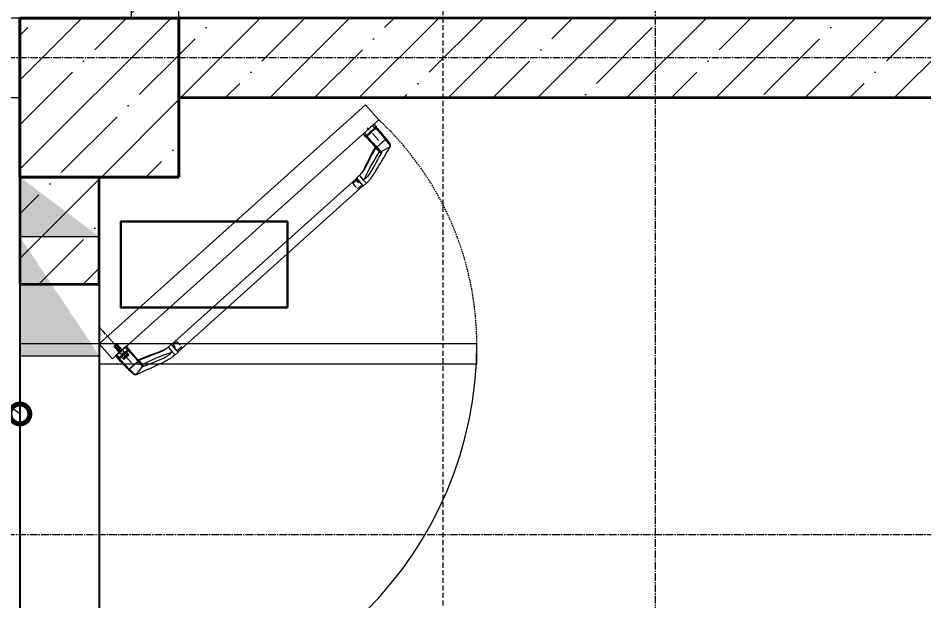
# Model space of a CAD drawing. Header units: millimetres. Extents: x -231292 to 573618, y -153144 to 564035.
# Drawn here: x 112424 to 114704, y 441035 to 442502 of the extents above; entities that cross this region are included whole.
import ezdxf
from ezdxf import colors
from ezdxf.entities.mleader import LeaderData, LeaderLine
from ezdxf.math import Vec2, Vec3

# ---------------------------------------------------------------- set-up
doc = ezdxf.new("R2010")
doc.units = ezdxf.units.MM
for name, pattern in [('CENTER2', [28.575, 19.05, -3.175, 3.175, -3.175]), ('CENTERLINE', [30, 12, -1.5, 3, -1.5, 12]), ('DASHED', [19.05, 12.7, -6.35]), ('HIDDEN', [9.525, 6.35, -3.175]), ('HIDDEN2', [4.7625, 3.175, -1.5875])]:
    doc.linetypes.add(name, pattern=pattern)
doc.layers.get('0').update_dxf_attribs({"color": 250})
for name, color, linetype, lineweight in [('АР_Двери_витраж', 250, 'Continuous', 9), ('АР_Двери_внутренние_антипаника', 250, 'Continuous', 0), ('АР_Колонны', 250, 'Continuous', 35), ('АР_Разрезы марка', 250, 'Continuous', 13), ('АР_Стены ЖБ', 250, 'Continuous', 35), ('АР_Стены кирпич', 250, 'Continuous', 20), ('АР_Стены ПЕНОблок', 250, 'Continuous', 20), ('АР_Штриховка', 250, 'Continuous', 0), ('Витражные конструкции', 252, 'Continuous', 15), ('ОВ_Отопление', 250, 'Continuous', 0), ('РД_Оси_100', 250, 'Continuous', 0), ('СС_Отверстия', 250, 'Continuous', 9)]:
    doc.layers.add(name, color=color, linetype=linetype, lineweight=lineweight)
doc.layers.add('АР_Делит', color=250, linetype='Continuous', lineweight=0, plot=False)
doc.layers.add('МАГНИТЫ', color=7, linetype='Continuous', lineweight=30, true_color=0xd100d1)
doc.layers.add('РД_Витраж_вн', color=250, linetype='Continuous')
doc.styles.add('style1', font='ARIALN.TTF')

# ---------------------------------------------------------------- blocks, each defined once
blk = doc.blocks.new('_DotSmall')
at = {"color": 0, "linetype": 'ByBlock', "const_width": 0.5}
blk.add_lwpolyline([(-0.0625, 0, 1), (0.0625, 0, 1)], format="xyb", close=True, dxfattribs=at)
blk = doc.blocks.new('UUNEW01NEW00')
at = {"layer": 'АР_Двери_внутренние_антипаника', "color": 40, "linetype": 'Continuous'}
for p, q in [((-9.1, 24), (9.1, 24)), ((-9.1, 19.3), (-9.1, 24)), ((9.1, 24), (9.1, 19.3)), ((-9, 18.2), (-9.1, 19.3)), ((-9, 17.1), (-9, 18.2)), ((-8.5, 1.5), (-9, 17.1)), ((-8.8, 1.3), (-13.2, -0.1)), ((-8.5, 1.5), (-8.8, 1.3)), ((8.3, 0.5), (8, -3.9)), ((-42.2, -11), (-44.4, -11.6)), ((-40, -10.4), (-42.2, -11)), ((-38, -9.7), (-40, -10.4)), ((-36.1, -9), (-38, -9.7)), ((-34.2, -8.3), (-36.1, -9)), ((-32.1, -7.5), (-34.2, -8.3)), ((-30.3, -6.7), (-32.1, -7.5)), ((-28.2, -5.9), (-30.3, -6.7)), ((-25.9, -4.9), (-28.2, -5.9)), ((-23.3, -3.9), (-25.9, -4.9)), ((-20.4, -2.7), (-23.3, -3.9)), ((-17, -1.5), (-20.4, -2.7)), ((-13.2, -0.1), (-17, -1.5)), ((-0.2, -12.7), (4.6, -11.2)), ((4.6, -11.2), (5.6, -10.9)), ((5.6, -10.9), (6.4, -10.5)), ((6.4, -10.5), (7.3, -9.6)), ((7.3, -9.6), (7.6, -8.9)), ((7.6, -8.9), (7.7, -8.7)), ((8, -3.9), (7.7, -8.6)), ((7.7, -8.7), (7.7, -8.6)), ((-53, -19.5), (-53, -12.4)), ((-53, -24.6), (-53, -19.5)), ((-47.5, -11.9), (-52.5, -11.9)), ((-47.5, -11.9), (-46.3, -11.8)), ((-45.1, -11.7), (-46.3, -11.8)), ((-44.4, -11.5), (-45.1, -11.7)), ((-33.1, -22.8), (-31.7, -22.5)), ((-31.7, -22.5), (-30.1, -22)), ((-30.1, -22), (-28.2, -21.5)), ((-28.2, -21.5), (-26, -20.8)), ((-26, -20.8), (-23.3, -20)), ((-23.3, -20), (-20.2, -19.1)), ((-20.2, -19.1), (-17.7, -18.3)), ((-17.7, -18.3), (-14.9, -17.4)), ((-14.9, -17.4), (-11.8, -16.4)), ((-11.8, -16.4), (-8.3, -15.3)), ((-8.3, -15.3), (-4.5, -14.1)), ((-4.5, -14.1), (-0.2, -12.7)), ((-52.5, -25.1), (-47.5, -25.1)), ((-47.5, -25.1), (-45.1, -25)), ((-45.1, -25), (-44.1, -24.9)), ((-44.1, -24.9), (-43.6, -24.9)), ((-43.6, -24.9), (-43, -24.8)), ((-43, -24.8), (-42.4, -24.8)), ((-42.4, -24.8), (-41.8, -24.7)), ((-41.8, -24.7), (-41.1, -24.6)), ((-41.1, -24.6), (-39.3, -24.3)), ((-39.3, -24.3), (-37.6, -23.9)), ((-37.6, -23.9), (-36.2, -23.6)), ((-36.2, -23.6), (-35.1, -23.3)), ((-35.1, -23.3), (-34.2, -23.1)), ((-34.2, -23.1), (-33.1, -22.8))]:
    blk.add_line(p, q, dxfattribs=at)
at = {"layer": 'АР_Двери_внутренние_антипаника', "color": 1, "linetype": 'Continuous'}
for p, q in [((-7.1, 24), (-7.1, 19.6)), ((7.1, 19.6), (7.1, 24)), ((-9.1, 19.3), (-8.9, 19.4)), ((-9.1, 19.3), (-9, 18.8)), ((-9, 18.8), (-8.8, 18.6)), ((-8.9, 19.4), (-8.5, 19.5)), ((-8.8, 18.6), (-8.6, 18.4)), ((-8.6, 18.4), (-8.4, 18.2)), ((-8.5, 19.5), (-8.2, 19.5)), ((-8.4, 18.2), (-8.1, 18.1)), ((-8.2, 19.5), (-7.8, 19.6)), ((-8.1, 18.1), (-7.6, 18)), ((-7.8, 19.6), (-7.5, 19.6)), ((-7.5, 18.3), (-7.6, 18.2)), ((-7.6, 18.2), (-7.6, 18)), ((-7.6, 18), (-7.6, 16.2)), ((-7.6, 16.2), (-7.6, 14.1)), ((-7.6, 14.1), (-7.6, 12.2)), ((-7.6, 12.2), (-7.6, 9.8)), ((-7.5, 19.6), (-7.1, 19.6)), ((-7.4, 18.3), (-7.5, 18.3)), ((-7.3, 18.3), (-7.4, 18.3)), ((-7.2, 18.3), (-7.3, 18.3)), ((-7.1, 18.3), (-7.2, 18.3)), ((-7.1, 19.6), (7.1, 19.6)), ((-7.1, 19.6), (-7.1, 18.3)), ((7.1, 18.3), (-7.1, 18.3)), ((-3.5, 16), (-4.6, 16.4)), ((-4.6, 16.4), (-4.6, 16.3)), ((-3.5, 15.9), (-4.6, 16.3)), ((-4.6, 16.3), (-3.8, 14.8)), ((-3.8, 14.8), (-3.3, 14.8)), ((-3, 14.7), (-3.8, 14.7)), ((-3.8, 14.7), (-3.8, 14.6)), ((-3, 14.6), (-3.8, 14.6)), ((-3.8, 14.6), (-3.8, 13.7)), ((-3.8, 13.7), (-3, 13.7)), ((-3.3, 14.8), (-3.6, 15.5)), ((-3.6, 15.5), (-2.7, 15.3)), ((-3.3, 14.9), (-3.6, 15.5)), ((-2.3, 15.7), (-3.5, 16)), ((-2.3, 15.6), (-3.5, 15.9)), ((-3.1, 14.4), (-3.4, 14.4)), ((-3.4, 14.4), (-3.4, 13.9)), ((-3.4, 14), (-3.1, 14)), ((-3.4, 13.9), (-3.1, 13.9)), ((-3.3, 14.9), (-3.3, 14.8)), ((-3, 14.4), (-3.1, 14.4)), ((-3.1, 14), (-3.1, 13.9)), ((-3.1, 14), (-3, 14)), ((-3.1, 13.9), (-3, 13.9)), ((-3, 14.7), (-3, 14.6)), ((-2.9, 14.7), (-3, 14.7)), ((-2.9, 14.6), (-3, 14.6)), ((-2.9, 14.4), (-3, 14.4)), ((-3, 14.4), (-3, 14.4)), ((-3, 14.4), (-3, 14.4)), ((-3, 14), (-3, 14)), ((-3, 14), (-3, 14)), ((-3, 14), (-2.9, 14)), ((-3, 13.9), (-3, 13.9)), ((-3, 13.9), (-3, 13.9)), ((-3, 13.9), (-2.9, 13.9)), ((-3, 13.7), (-2.9, 13.7)), ((-2.8, 14.7), (-2.9, 14.7)), ((-2.9, 14.7), (-2.9, 14.7)), ((-2.8, 14.5), (-2.9, 14.6)), ((-2.9, 14.6), (-2.9, 14.6)), ((-2.9, 14.3), (-2.9, 14.4)), ((-2.9, 14.3), (-2.9, 14.3)), ((-2.9, 14.3), (-2.9, 14.3)), ((-2.9, 14.3), (-2.9, 14.3)), ((-2.9, 14), (-2.9, 14.3)), ((-2.9, 14.1), (-2.9, 14)), ((-2.9, 14), (-2.9, 14.1)), ((-2.9, 14.1), (-2.9, 14.1)), ((-2.9, 14.1), (-2.9, 14.1)), ((-2.9, 14.1), (-2.9, 14.1)), ((-2.9, 14), (-2.9, 14)), ((-2.9, 13.9), (-2.9, 14)), ((-2.9, 14), (-2.9, 14)), ((-2.9, 14), (-2.9, 14)), ((-2.9, 13.9), (-2.9, 13.9)), ((-2.9, 13.9), (-2.9, 13.9)), ((-2.9, 13.7), (-2.8, 13.7)), ((-2.7, 14.6), (-2.8, 14.7)), ((-2.7, 14.5), (-2.8, 14.5)), ((-2.8, 13.7), (-2.8, 13.8)), ((-2.8, 13.8), (-2.7, 13.8)), ((-2.7, 15.3), (-1.7, 15.1)), ((-2.6, 14.6), (-2.7, 14.6)), ((-2.6, 14.5), (-2.7, 14.5)), ((-2.7, 13.8), (-2.6, 13.8)), ((-2.6, 14.5), (-2.6, 14.6)), ((-2.6, 14.6), (-2.6, 14.6)), ((-2.6, 14.4), (-2.6, 14.5)), ((-2.5, 14.5), (-2.6, 14.5)), ((-2.5, 14.4), (-2.6, 14.4)), ((-2.6, 14.4), (-2.6, 14.4)), ((-2.6, 13.8), (-2.6, 13.9)), ((-2.6, 13.9), (-2.5, 13.9)), ((-2.5, 14.4), (-2.5, 14.5)), ((-2.5, 14.4), (-2.5, 14.3)), ((-2.5, 14.3), (-2.5, 14.4)), ((-2.5, 14), (-2.5, 14.3)), ((-2.5, 13.9), (-2.5, 14)), ((-1, 15.5), (-2.3, 15.7)), ((-1, 15.4), (-2.3, 15.6)), ((-2.2, 14.5), (-2.3, 14.5)), ((-2.3, 14.5), (-2.3, 14.4)), ((-2.3, 14.4), (-2.3, 14.3)), ((-2.2, 14.4), (-2.3, 14.4)), ((-2.3, 14.4), (-2.3, 14.3)), ((-2.3, 14.3), (-2.3, 14)), ((-2.3, 14), (-2.3, 13.9)), ((-2.3, 13.9), (-2.3, 13.9)), ((-2.3, 13.9), (-2.2, 13.8)), ((-2.1, 14.6), (-2.2, 14.6)), ((-2.2, 14.6), (-2.2, 14.5)), ((-2.1, 14.5), (-2.2, 14.5)), ((-2.2, 14.5), (-2.2, 14.4)), ((-2.2, 13.8), (-2.2, 13.8)), ((-2.2, 13.8), (-2.1, 13.8)), ((-2, 14.7), (-2.1, 14.6)), ((-2, 14.6), (-2.1, 14.5)), ((-2.1, 14.6), (-2.1, 14.6)), ((-2.1, 14.5), (-2.1, 14.5)), ((-2.1, 13.8), (-2, 13.7)), ((-1.9, 14.7), (-2, 14.7)), ((-1.9, 14.6), (-2, 14.6)), ((-2, 13.7), (-2, 13.7)), ((-2, 13.7), (-1.9, 13.7)), ((-1.8, 14.7), (-1.9, 14.7)), ((-1.8, 14.6), (-1.9, 14.6)), ((-1.8, 14.4), (-1.9, 14.4)), ((-1.9, 14.4), (-1.9, 14.3)), ((-1.9, 14.3), (-1.9, 14)), ((-1.9, 14.3), (-1.9, 14.3)), ((-1.9, 14.3), (-1.9, 14.3)), ((-1.9, 14.3), (-1.9, 14.3)), ((-1.9, 14.1), (-1.9, 14.1)), ((-1.9, 14.1), (-1.9, 14.1)), ((-1.9, 14.1), (-1.9, 14.1)), ((-1.9, 14.1), (-1.8, 14)), ((-1.9, 14), (-1.9, 14)), ((-1.9, 14), (-1.9, 14)), ((-1.9, 14), (-1.9, 13.9)), ((-1.9, 13.9), (-1.8, 13.9)), ((-1.9, 13.7), (-1.8, 13.7)), ((-1.8, 14.7), (-1.8, 14.6)), ((-1.5, 14.7), (-1.8, 14.7)), ((-1.5, 14.6), (-1.8, 14.6)), ((-1.7, 14.4), (-1.8, 14.4)), ((-1.8, 14.4), (-1.8, 14.4)), ((-1.8, 14.4), (-1.8, 14.4)), ((-1.8, 14), (-1.8, 14)), ((-1.8, 14), (-1.8, 14)), ((-1.8, 14), (-1.7, 14)), ((-1.8, 13.9), (-1.8, 13.9)), ((-1.8, 13.9), (-1.8, 13.9)), ((-1.8, 13.9), (-1.7, 13.9)), ((-1.8, 13.7), (-1.5, 13.7)), ((-1.7, 15.1), (-0.7, 15)), ((-1.7, 14.4), (-1.7, 14.4)), ((-1.6, 14.4), (-1.7, 14.4)), ((-1.7, 14), (-1.7, 13.9)), ((-1.7, 14), (-1.7, 14)), ((-1.7, 14), (-1.6, 14)), ((-1.7, 13.9), (-1.6, 13.9)), ((-1.7, 13.9), (-1.7, 13.9)), ((-1.5, 14.4), (-1.6, 14.4)), ((-1.6, 14.4), (-1.6, 14.4)), ((-1.6, 14), (-1.6, 13.9)), ((-1.6, 14), (-1.6, 14)), ((-1.6, 14), (-1.5, 14)), ((-1.6, 13.9), (-1.6, 13.9)), ((-1.6, 13.9), (-1.5, 13.9)), ((-1.5, 14.7), (-1.5, 14.6)), ((-1.4, 14.7), (-1.5, 14.7)), ((-1.4, 14.6), (-1.5, 14.6)), ((-1.4, 14.3), (-1.5, 14.4)), ((-1.5, 14.4), (-1.5, 14.4)), ((-1.5, 14.4), (-1.5, 14.4)), ((-1.5, 14), (-1.4, 14.1)), ((-1.5, 14), (-1.5, 14)), ((-1.5, 14), (-1.5, 14)), ((-1.5, 14), (-1.5, 14)), ((-1.5, 13.9), (-1.5, 13.9)), ((-1.5, 13.9), (-1.5, 13.9)), ((-1.5, 13.9), (-1.5, 13.9)), ((-1.5, 13.9), (-1.4, 13.9)), ((-1.5, 13.7), (-1.4, 13.7)), ((-1.3, 14.7), (-1.4, 14.7)), ((-1.3, 14.6), (-1.4, 14.6)), ((-1.4, 14.3), (-1.4, 14.3)), ((-1.4, 14.3), (-1.4, 14.3)), ((-1.4, 14.3), (-1.4, 14.3)), ((-1.4, 14), (-1.4, 14.3)), ((-1.4, 14.1), (-1.4, 14)), ((-1.4, 14.1), (-1.4, 14.1)), ((-1.4, 14.1), (-1.4, 14.1)), ((-1.4, 14.1), (-1.4, 14.1)), ((-1.4, 13.9), (-1.4, 14)), ((-1.4, 14), (-1.4, 14)), ((-1.4, 14), (-1.4, 14)), ((-1.4, 13.7), (-1.3, 13.7)), ((-1.2, 14.6), (-1.3, 14.7)), ((-1.3, 14.7), (-1.3, 14.7)), ((-1.3, 14.5), (-1.3, 14.6)), ((-1.2, 14.5), (-1.3, 14.5)), ((-1.3, 13.7), (-1.2, 13.8)), ((-1.1, 14.6), (-1.2, 14.6)), ((-1.1, 14.5), (-1.2, 14.5)), ((-1.2, 13.8), (-1.2, 13.8)), ((-1.2, 13.8), (-1.1, 13.8)), ((-1.1, 14.5), (-1.1, 14.6)), ((-1.1, 14.6), (-1.1, 14.6)), ((-1.1, 14.4), (-1.1, 14.5)), ((-1, 14.5), (-1.1, 14.5)), ((-1, 14.4), (-1.1, 14.4)), ((-1.1, 14.4), (-1.1, 14.4)), ((-1.1, 13.8), (-1.1, 13.9)), ((-1.1, 13.9), (-1, 13.9)), ((0, 16.5), (-1, 15.5)), ((0, 16.4), (-1, 15.4)), ((-1, 15.5), (-1, 15.4)), ((-1, 14.4), (-1, 14.5)), ((-1, 14.3), (-1, 14.4)), ((-1, 14.4), (-1, 14.3)), ((-1, 14), (-1, 14.3)), ((-1, 13.9), (-1, 14)), ((0, 14.7), (-0.8, 14.7)), ((-0.8, 14.7), (-0.8, 14.6)), ((0, 14.6), (-0.8, 14.6)), ((-0.8, 14.6), (-0.8, 13.7)), ((-0.8, 13.7), (-0.4, 13.7)), ((-0.7, 15), (0, 15.7)), ((-0.1, 14.4), (-0.4, 14.4)), ((-0.4, 14.4), (-0.4, 14.2)), ((-0.4, 14.3), (-0.1, 14.3)), ((-0.4, 14.2), (-0.1, 14.2)), ((-0.4, 14.1), (-0.2, 14.1)), ((-0.4, 13.7), (-0.4, 14.1)), ((-0.2, 14.1), (0, 13.7)), ((0, 14.4), (-0.1, 14.4)), ((-0.1, 14.4), (-0.1, 14.4)), ((-0.1, 14.4), (-0.1, 14.4)), ((-0.1, 14.3), (-0.1, 14.2)), ((-0.1, 14.3), (-0.1, 14.3)), ((-0.1, 14.3), (-0.1, 14.3)), ((-0.1, 14.3), (0, 14.3)), ((-0.1, 14.2), (-0.1, 14.2)), ((-0.1, 14.2), (-0.1, 14.2)), ((-0.1, 14.2), (0, 14.2)), ((0, 16.5), (0, 16.4)), ((1, 15.5), (0, 16.5)), ((1, 15.4), (0, 16.4)), ((0, 15.7), (0.7, 15)), ((0, 14.7), (0, 14.6)), ((0.1, 14.7), (0, 14.7)), ((0.1, 14.6), (0, 14.6)), ((0, 14.3), (0, 14.4)), ((0, 14.4), (0, 14.4)), ((0, 14.3), (0, 14.4)), ((0, 14.4), (0, 14.4)), ((0, 14.4), (0, 14.4)), ((0, 14.4), (0, 14.4)), ((0, 14.4), (0, 14.4)), ((0, 14.3), (0, 14.3)), ((0, 14.3), (0, 14.3)), ((0, 14.3), (0, 14.3)), ((0, 14.2), (0, 14.3)), ((0, 14.3), (0, 14.3)), ((0, 14.3), (0, 14.3)), ((0, 14.3), (0, 14.3)), ((0, 14.2), (0, 14.2)), ((0, 14.2), (0, 14.2)), ((0, 13.7), (0.5, 13.7)), ((0.2, 14.7), (0.1, 14.7)), ((0.2, 14.6), (0.1, 14.6)), ((0.3, 14.6), (0.2, 14.7)), ((0.2, 14.7), (0.2, 14.7)), ((0.2, 14.5), (0.2, 14.6)), ((0.3, 14.5), (0.2, 14.5)), ((0.5, 13.7), (0.2, 14.1)), ((0.2, 14.1), (0.3, 14.1)), ((0.4, 14.6), (0.3, 14.6)), ((0.4, 14.5), (0.3, 14.5)), ((0.3, 14.1), (0.4, 14.2)), ((0.3, 14.1), (0.3, 14.1)), ((0.5, 13.8), (0.3, 14.1)), ((0.4, 14.5), (0.4, 14.6)), ((0.4, 14.6), (0.4, 14.6)), ((0.4, 14.4), (0.4, 14.5)), ((0.4, 14.4), (0.4, 14.5)), ((0.4, 14.5), (0.4, 14.5)), ((0.4, 14.3), (0.4, 14.4)), ((0.4, 14.4), (0.4, 14.4)), ((0.4, 14.4), (0.4, 14.4)), ((0.4, 14.2), (0.4, 14.3)), ((0.4, 14.3), (0.4, 14.3)), ((0.4, 14.2), (0.4, 14.2)), ((0.5, 13.8), (0.5, 13.7)), ((0.7, 15), (1.7, 15.1)), ((0.7, 14.7), (0.7, 14.6)), ((1.4, 14.7), (0.7, 14.7)), ((1.4, 14.6), (0.7, 14.6)), ((0.7, 14.6), (0.7, 13.7)), ((0.7, 13.7), (1.1, 13.7)), ((2.3, 15.7), (1, 15.5)), ((2.3, 15.6), (1, 15.4)), ((1, 15.5), (1, 15.4)), ((1.1, 13.7), (1.1, 14.3)), ((1.1, 14.3), (1.2, 14.3)), ((1.2, 14.3), (1.5, 13.7)), ((1.4, 14.7), (1.4, 14.6)), ((1.6, 14.2), (1.4, 14.7)), ((1.6, 14.1), (1.4, 14.6)), ((1.5, 13.7), (1.8, 13.7)), ((1.6, 14.2), (1.6, 14.1)), ((1.7, 14.2), (1.6, 14.2)), ((1.7, 14.1), (1.6, 14.1)), ((1.7, 15.1), (2.7, 15.3)), ((1.9, 14.7), (1.7, 14.2)), ((1.9, 14.6), (1.7, 14.1)), ((1.7, 14.2), (1.7, 14.1)), ((1.8, 13.7), (2, 14.3)), ((1.9, 14.7), (1.9, 14.6)), ((2.5, 14.7), (1.9, 14.7)), ((2.5, 14.6), (1.9, 14.6)), ((2, 14.3), (2.2, 14.3)), ((2.2, 14.3), (2.2, 13.7)), ((2.2, 13.7), (2.5, 13.7)), ((3.5, 16), (2.3, 15.7)), ((3.5, 15.9), (2.3, 15.6)), ((2.5, 14.7), (2.5, 14.6)), ((2.5, 13.7), (2.5, 14.6)), ((2.7, 15.3), (3.6, 15.5)), ((3.1, 14.7), (2.7, 13.8)), ((3.1, 14.6), (2.7, 13.7)), ((2.7, 13.8), (2.7, 13.7)), ((2.7, 13.7), (3.2, 13.7)), ((3.1, 14.7), (3.1, 14.6)), ((3.9, 14.7), (3.1, 14.7)), ((3.9, 14.6), (3.1, 14.6)), ((3.2, 13.7), (3.2, 13.9)), ((3.2, 13.9), (3.8, 13.9)), ((3.6, 15.5), (3.3, 14.8)), ((3.6, 15.5), (3.3, 14.9)), ((3.3, 14.9), (3.3, 14.8)), ((3.3, 14.8), (3.8, 14.8)), ((3.4, 14.3), (3.3, 14)), ((3.3, 14.1), (3.7, 14.1)), ((3.3, 14), (3.7, 14)), ((3.6, 14.3), (3.4, 14.3)), ((4.6, 16.4), (3.5, 16)), ((4.6, 16.3), (3.5, 15.9)), ((3.7, 14), (3.6, 14.3)), ((3.8, 14.8), (4.6, 16.3)), ((3.8, 13.9), (3.8, 13.7)), ((3.8, 13.7), (4.2, 13.7)), ((3.9, 14.7), (3.9, 14.6)), ((4.2, 13.8), (3.9, 14.7)), ((4.2, 13.7), (3.9, 14.6)), ((4.2, 13.8), (4.2, 13.7)), ((4.6, 16.4), (4.6, 16.3)), ((7.1, 19.6), (7.1, 18.3)), ((7.1, 19.6), (7.5, 19.6)), ((7.2, 18.3), (7.1, 18.3)), ((7.3, 18.3), (7.2, 18.3)), ((7.5, 18.3), (7.3, 18.3)), ((7.5, 19.6), (7.8, 19.6)), ((7.6, 18.2), (7.5, 18.3)), ((7.6, 18), (7.6, 18.2)), ((7.6, 18), (8.1, 18.1)), ((7.6, 16.2), (7.6, 18)), ((7.6, 14.2), (7.6, 16.2)), ((7.6, 12.3), (7.6, 14.2)), ((7.6, 9.9), (7.6, 12.3)), ((7.8, 19.6), (8.2, 19.5)), ((8.1, 18.1), (8.4, 18.2)), ((8.2, 19.5), (8.5, 19.5)), ((8.4, 18.2), (8.6, 18.4)), ((8.5, 19.5), (8.9, 19.4)), ((8.6, 18.4), (8.8, 18.6)), ((8.8, 18.6), (9, 18.8)), ((8.9, 19.4), (9.1, 19.3)), ((9, 18.8), (9.1, 19.3)), ((-9.3, 0.2), (-14.4, -1.5)), ((-9.2, 0.8), (-9.3, 0.2)), ((-9.3, -0.1), (-9.3, 0.2)), ((-9.2, 0.2), (-9.3, 0.2)), ((-9.1, 1), (-9.2, 0.8)), ((-8.9, 0.5), (-9.2, 0.2)), ((-9, 1.2), (-9.1, 1)), ((-8.8, 1.3), (-9, 1.2)), ((-8.7, 0.8), (-8.9, 0.5)), ((-8.6, 0.9), (-8.7, 0.8)), ((-8.6, 1), (-8.6, 0.9)), ((-8.5, 1), (-8.6, 1)), ((-8.4, 0.8), (-8.5, 1.5)), ((-8.4, 1.3), (-8.5, 1)), ((-8.4, 1.4), (-8.4, 0.4)), ((-8.3, 0.5), (-8.4, 0.8)), ((-8.4, 0.4), (-8.4, -0.4)), ((-8.4, 0.4), (-8.3, 0.4)), ((-8.1, 0.2), (-8.3, 0.5)), ((-7.8, 0.1), (-8.1, 0.2)), ((-7.4, 0), (-7.8, 0.1)), ((-7.6, 9.8), (-7.6, 7.8)), ((-7.6, 7.8), (-7.6, 6.2)), ((-7.6, 6.2), (-7.6, 4.7)), ((-7.6, 4.7), (-7.5, 3.2)), ((-7.5, 3.2), (-7.5, 1.6)), ((-7.5, 1.6), (-7.4, 0)), ((-7.5, 0), (-7.5, 0)), ((-7.5, 0), (-7.3, 0)), ((-7.4, 0), (7.4, 0)), ((-7.3, 0), (7.3, 0)), ((6.7, -9.4), (7.3, 0)), ((7.4, 0), (7.5, 2)), ((7.8, 0.1), (7.4, 0)), ((7.5, 2), (7.6, 4)), ((7.6, 8), (7.6, 9.9)), ((7.6, 5.9), (7.6, 8)), ((7.6, 4), (7.6, 5.9)), ((8.1, 0.2), (7.8, 0.1)), ((8.3, 0.5), (8.1, 0.2)), ((8.4, 0.8), (8.3, 0.5)), ((-43.1, -11.4), (-44.5, -11.6)), ((-41.6, -11.2), (-43.1, -11.4)), ((-39.3, -10.7), (-41.6, -11.2)), ((-36.7, -9.9), (-39.3, -10.7)), ((-33.8, -8.9), (-36.7, -9.9)), ((-30.7, -7.7), (-33.8, -8.9)), ((-27.2, -6.3), (-30.7, -7.7)), ((-23.3, -4.8), (-27.2, -6.3)), ((-26.8, -12.1), (-22.9, -10.9)), ((-19.1, -3.2), (-23.3, -4.8)), ((-22.9, -10.9), (-18.7, -9.6)), ((-14.4, -1.5), (-19.1, -3.2)), ((-18.7, -9.6), (-14, -8.2)), ((-12.8, -10.8), (-17.3, -12.4)), ((-14, -8.2), (-8.8, -6.6)), ((-7.8, -9.1), (-12.8, -10.8)), ((-9, -3.8), (-9.3, -0.1)), ((-8.8, -6.6), (-9, -3.8)), ((-8.8, -6.6), (-8.8, -6.6)), ((-8.8, -7.3), (-8.8, -6.6)), ((-8.8, -6.6), (-8.7, -6.6)), ((-8.5, -8.1), (-8.8, -7.3)), ((-8.7, -6.6), (-8.6, -6.6)), ((-8.6, -6.6), (-8.4, -6.7)), ((-8.2, -8.7), (-8.5, -8.1)), ((-8.4, -0.4), (-8.3, -0.9)), ((-8.4, -6.7), (-8.1, -6.7)), ((-8.3, -0.9), (-8.3, -1.1)), ((-8.3, -1.1), (-8.3, -1.1)), ((-8.3, -1.2), (-8.2, -1.2)), ((-8.2, -1.2), (-8.2, -1.2)), ((-8.2, -1.2), (-8.2, -1.5)), ((-8.2, -1.5), (-8.2, -1.5)), ((-7.8, -9.1), (-8.2, -8.7)), ((-8.1, -6.7), (-8, -6.6)), ((-8, -7.1), (-8.1, -6.7)), ((-8.1, -6.7), (-8.1, -6.7)), ((-8, -6.6), (-8, -6.6)), ((-8, -6.6), (-7.9, -6.6)), ((-7.6, -7.6), (-8, -7.1)), ((-7.8, -6.9), (-7.9, -6.6)), ((-7.9, -6.6), (-7.9, -6.7)), ((-7.9, -6.7), (-7.9, -6.6)), ((-7.5, -7.2), (-7.8, -6.9)), ((-7.4, -8.9), (-7.8, -9.1)), ((-7.2, -8), (-7.6, -7.6)), ((-7.2, -7.4), (-7.5, -7.2)), ((-7.1, -8.7), (-7.4, -8.9)), ((-7.3, 0), (-7.2, -1.7)), ((-7.2, -1.7), (-7.2, -3.1)), ((-7.2, -3.1), (-7.1, -4.5)), ((-6.9, -7.4), (-7.2, -7.4)), ((-6.7, -8.2), (-7.2, -8)), ((-7.1, -4.5), (-7, -6)), ((-6.7, -8.2), (-7.1, -8.7)), ((-7, -6), (-6.9, -7.4)), ((-6.9, -7.4), (-6.8, -7.5)), ((-6.8, -7.5), (-6.8, -7.5)), ((-6.8, -7.5), (-6.8, -7.6)), ((-6.8, -7.6), (-6.8, -7.6)), ((-6.8, -7.6), (-6.8, -7.6)), ((-6.8, -7.6), (-6.8, -7.6)), ((-6.8, -7.6), (-6.8, -7.6)), ((-6.8, -7.6), (-6.8, -7.6)), ((-6.8, -7.6), (-6.8, -7.6)), ((-6.8, -7.6), (-6.8, -7.6)), ((-6.8, -7.6), (-6.8, -7.6)), ((-6.8, -7.6), (-6.8, -7.6)), ((-6.8, -7.6), (-6.8, -7.6)), ((-6.8, -7.6), (-6.8, -7.6)), ((-6.8, -7.6), (-6.8, -7.6)), ((-6.8, -7.6), (-6.8, -7.6)), ((-6.8, -7.6), (-6.7, -7.8)), ((-6.7, -7.8), (-6.6, -8)), ((-6.6, -8), (-6.7, -8.1)), ((-6.7, -8.1), (-6.7, -8.2)), ((-6.7, -8.2), (5.6, -10.6)), ((5.6, -10.6), (6.3, -10)), ((5.6, -10.6), (6, -10.6)), ((6, -10.6), (6.3, -10.5)), ((6.3, -10), (6.6, -9.7)), ((6.3, -10.5), (6.4, -10.5)), ((6.6, -9.7), (6.7, -9.4)), ((6.7, -9.4), (7.1, -9.3)), ((7.1, -9.3), (7.4, -9.1)), ((7.4, -9.1), (7.6, -8.9)), ((8.3, -0.4), (8.3, -0.3)), ((-52.5, -11.9), (-52.5, -19.8)), ((-52.5, -19.8), (-52.5, -25.1)), ((-47.5, -11.9), (-47.5, -19.8)), ((-47.5, -11.9), (-47.5, -11.9)), ((-47.5, -19.8), (-46, -19.6)), ((-45.9, -19.8), (-47.5, -19.8)), ((-47.5, -19.8), (-47.5, -25.1)), ((-46, -19.6), (-44.5, -19.2)), ((-44.3, -19.8), (-45.9, -19.8)), ((-44.5, -19.2), (-42.9, -18.5)), ((-42.5, -19.7), (-44.3, -19.8)), ((-42.9, -18.5), (-41.3, -17.7)), ((-40.6, -19.6), (-42.5, -19.7)), ((-41.3, -17.7), (-39, -16.7)), ((-37.8, -19.2), (-40.6, -19.6)), ((-39, -16.7), (-36.4, -15.7)), ((-34.9, -18.5), (-37.8, -19.2)), ((-36.4, -15.7), (-33.5, -14.5)), ((-31.9, -17.6), (-34.9, -18.5)), ((-33.5, -14.5), (-30.3, -13.4)), ((-28.7, -16.6), (-31.9, -17.6)), ((-30.3, -13.4), (-26.8, -12.1)), ((-25.2, -15.3), (-28.7, -16.6)), ((-21.4, -13.9), (-25.2, -15.3)), ((-17.3, -12.4), (-21.4, -13.9)), ((-52.5, -25.1), (-47.5, -25.1))]:
    blk.add_line(p, q, dxfattribs=at)
at = {"layer": 'АР_Двери_внутренние_антипаника', "color": 1, "linetype": 'CENTERLINE'}
blk.add_line((0, 4.4), (0, 26), dxfattribs=at)
at = {"layer": 'АР_Двери_внутренние_антипаника', "color": 1, "linetype": 'HIDDEN'}
for p, q in [((-60.5, -14), (-53, -14)), ((-60.5, -14), (-60.5, -23)), ((-54.5, -17.6), (-54.5, -14.1)), ((-54.5, -14.1), (-53, -14.1)), ((-54.5, -17.6), (-53, -17.6)), ((-60.5, -23), (-53, -23))]:
    blk.add_line(p, q, dxfattribs=at)
at = {"layer": 'АР_Двери_внутренние_антипаника', "color": 40, "linetype": 'Continuous'}
for centre, radius, start, end in [((-490.9, 27.7), 500, 356.9219, 359.0377), ((-52.5, -12.4), 0.5, 90, 180), ((-52.5, -24.6), 0.5, 180, 270)]:
    blk.add_arc(centre, radius, start, end, dxfattribs=at)
at = {"layer": 'АР_Двери_внутренние_антипаника', "color": 1, "linetype": 'Continuous'}
blk.add_arc((490.8, 29.3), 500, 183.3082, 184.1216, dxfattribs=at)
blk.add_point((0, 0), dxfattribs=at)
blk = doc.blocks.new('66NEW00')
at = {"layer": 'АР_Двери_внутренние_антипаника', "color": 40, "linetype": 'Continuous'}
for p, q in [((9.1, 0), (-9.1, 0)), ((-9.1, 0), (-9.1, -4.7)), ((9.1, -4.7), (9.1, 0)), ((8.5, -22.4), (9, -6.9)), ((9, -5.7), (9.1, -4.7)), ((9, -6.9), (9, -5.7)), ((8.5, -22.4), (8.8, -22.7)), ((8.8, -22.7), (13.2, -24.1)), ((-8.3, -23.5), (-8, -27.9)), ((-8, -27.9), (-7.7, -32.5)), ((-7.7, -32.7), (-7.7, -32.5)), ((-7.6, -32.8), (-7.7, -32.7)), ((-7.3, -33.6), (-7.6, -32.8)), ((-6.4, -34.5), (-7.3, -33.6)), ((13.2, -24.1), (17, -25.5)), ((17, -25.5), (20.4, -26.7)), ((20.4, -26.7), (23.3, -27.9)), ((23.3, -27.9), (25.9, -28.9)), ((25.9, -28.9), (28.2, -29.9)), ((28.2, -29.9), (30.3, -30.7)), ((30.3, -30.7), (32.1, -31.4)), ((32.1, -31.4), (34.2, -32.3)), ((34.2, -32.3), (36.1, -33)), ((36.1, -33), (38, -33.7)), ((38, -33.7), (40, -34.4)), ((-5.6, -34.9), (-6.4, -34.5)), ((-4.6, -35.2), (-5.6, -34.9)), ((0.2, -36.7), (-4.6, -35.2)), ((4.5, -38.1), (0.2, -36.7)), ((8.3, -39.3), (4.5, -38.1)), ((11.8, -40.4), (8.3, -39.3)), ((14.9, -41.4), (11.8, -40.4)), ((17.7, -42.3), (14.9, -41.4)), ((20.2, -43), (17.7, -42.3)), ((23.3, -44), (20.2, -43)), ((26, -44.8), (23.3, -44)), ((28.2, -45.4), (26, -44.8)), ((30.1, -46), (28.2, -45.4)), ((40, -34.4), (42.2, -35)), ((42.2, -35), (44.4, -35.5)), ((44.4, -35.5), (45.1, -35.6)), ((45.1, -35.6), (46.3, -35.8)), ((47.5, -35.8), (46.3, -35.8)), ((47.5, -35.8), (52.5, -35.8)), ((53, -43.4), (53, -36.3)), ((53, -48.6), (53, -43.4)), ((31.7, -46.4), (30.1, -46)), ((33.1, -46.8), (31.7, -46.4)), ((34.2, -47.1), (33.1, -46.8)), ((35.1, -47.3), (34.2, -47.1)), ((36.2, -47.6), (35.1, -47.3)), ((37.6, -47.9), (36.2, -47.6)), ((39.3, -48.2), (37.6, -47.9)), ((41.1, -48.6), (39.3, -48.2)), ((41.8, -48.7), (41.1, -48.6)), ((42.4, -48.7), (41.8, -48.7)), ((43, -48.8), (42.4, -48.7)), ((43.6, -48.9), (43, -48.8)), ((44.1, -48.9), (43.6, -48.9)), ((45.1, -49), (44.1, -48.9)), ((47.5, -49.1), (45.1, -49)), ((52.5, -49.1), (47.5, -49.1))]:
    blk.add_line(p, q, dxfattribs=at)
at = {"layer": 'АР_Двери_внутренние_антипаника', "color": 1, "linetype": 'Continuous'}
for p, q in [((-7.1, -4.4), (-7.1, 0)), ((7.1, 0), (7.1, -4.4)), ((-8.9, -4.6), (-9.1, -4.7)), ((-9, -5.2), (-9.1, -4.7)), ((-8.8, -5.4), (-9, -5.2)), ((-8.5, -4.5), (-8.9, -4.6)), ((-8.6, -5.6), (-8.8, -5.4)), ((-8.4, -5.7), (-8.6, -5.6)), ((-8.2, -4.4), (-8.5, -4.5)), ((-8.1, -5.8), (-8.4, -5.7)), ((-7.8, -4.4), (-8.2, -4.4)), ((-7.6, -5.9), (-8.1, -5.8)), ((-7.5, -4.4), (-7.8, -4.4)), ((-7.6, -5.8), (-7.5, -5.7)), ((-7.6, -5.9), (-7.6, -5.8)), ((-7.6, -7.7), (-7.6, -5.9)), ((-7.6, -9.8), (-7.6, -7.7)), ((-7.6, -11.7), (-7.6, -9.8)), ((-7.1, -4.4), (-7.5, -4.4)), ((-7.5, -5.7), (-7.3, -5.7)), ((-7.3, -5.7), (-7.2, -5.6)), ((-7.2, -5.6), (-7.1, -5.6)), ((7.1, -4.4), (-7.1, -4.4)), ((-7.1, -4.4), (-7.1, -5.6)), ((-7.1, -5.6), (7.1, -5.6)), ((7.1, -4.4), (7.1, -5.6)), ((7.5, -4.4), (7.1, -4.4)), ((7.1, -5.6), (7.2, -5.6)), ((7.2, -5.6), (7.3, -5.7)), ((7.3, -5.7), (7.4, -5.7)), ((7.4, -5.7), (7.5, -5.7)), ((7.8, -4.4), (7.5, -4.4)), ((7.5, -5.7), (7.6, -5.8)), ((8.1, -5.8), (7.6, -5.9)), ((7.6, -5.8), (7.6, -5.9)), ((7.6, -5.9), (7.6, -7.8)), ((7.6, -7.8), (7.6, -9.9)), ((7.6, -9.9), (7.6, -11.8)), ((8.2, -4.4), (7.8, -4.4)), ((8.4, -5.7), (8.1, -5.8)), ((8.5, -4.5), (8.2, -4.4)), ((8.6, -5.6), (8.4, -5.7)), ((8.9, -4.6), (8.5, -4.5)), ((8.8, -5.4), (8.6, -5.6)), ((9, -5.2), (8.8, -5.4)), ((9.1, -4.7), (8.9, -4.6)), ((9.1, -4.7), (9, -5.2)), ((-7.6, -14), (-7.6, -11.7)), ((-7.6, -16), (-7.6, -14)), ((-7.6, -18.1), (-7.6, -16)), ((-7.6, -19.9), (-7.6, -18.1)), ((-7.5, -21.9), (-7.6, -19.9)), ((-7.4, -24), (-7.5, -21.9)), ((7.5, -22.4), (7.4, -24)), ((7.6, -19.3), (7.5, -20.8)), ((7.5, -20.8), (7.5, -22.4)), ((7.6, -11.8), (7.6, -14.2)), ((7.6, -14.2), (7.6, -16.2)), ((7.6, -16.2), (7.6, -17.8)), ((7.6, -17.8), (7.6, -19.3)), ((8.4, -23.1), (8.5, -22.4)), ((8.4, -22.6), (8.5, -22.9)), ((8.4, -22.6), (8.4, -23.6)), ((8.8, -22.7), (9, -22.8)), ((9, -22.8), (9.1, -22.9)), ((-8.4, -23.1), (-8.3, -23.5)), ((-8.3, -23.5), (-8.1, -23.7)), ((-8.3, -24.4), (-8.3, -24.2)), ((-8.1, -23.7), (-7.8, -23.9)), ((-7.8, -23.9), (-7.4, -24)), ((-7.4, -33.1), (-7.6, -32.8)), ((7.4, -24), (-7.4, -24)), ((-7.1, -33.3), (-7.4, -33.1)), ((7.3, -24), (-7.3, -24)), ((-6.7, -33.3), (-7.3, -24)), ((-6.7, -33.3), (-7.1, -33.3)), ((-6.6, -33.7), (-6.7, -33.3)), ((-6.3, -34), (-6.6, -33.7)), ((-5.6, -34.5), (-6.3, -34)), ((6.7, -32.2), (-5.6, -34.5)), ((6.7, -31.8), (6.6, -32)), ((6.6, -32), (6.7, -32.1)), ((6.8, -31.6), (6.7, -31.8)), ((6.7, -32.2), (7.2, -32)), ((6.7, -32.1), (6.7, -32.2)), ((6.7, -32.2), (7.1, -32.7)), ((6.9, -31.4), (6.8, -31.5)), ((6.8, -31.5), (6.8, -31.5)), ((6.8, -31.5), (6.8, -31.5)), ((6.8, -31.5), (6.8, -31.6)), ((6.8, -31.6), (6.8, -31.6)), ((6.8, -31.6), (6.8, -31.6)), ((6.8, -31.6), (6.8, -31.6)), ((6.8, -31.6), (6.8, -31.6)), ((6.8, -31.6), (6.8, -31.6)), ((6.8, -31.6), (6.8, -31.6)), ((6.8, -31.6), (6.8, -31.6)), ((6.8, -31.6), (6.8, -31.6)), ((6.8, -31.6), (6.8, -31.6)), ((6.8, -31.6), (6.8, -31.6)), ((6.8, -31.6), (6.8, -31.6)), ((6.8, -31.6), (6.8, -31.6)), ((7, -29.9), (6.9, -31.4)), ((6.9, -31.4), (7.2, -31.3)), ((7.1, -28.5), (7, -29.9)), ((7.2, -27.1), (7.1, -28.5)), ((7.1, -32.7), (7.4, -32.9)), ((7.3, -24), (7.2, -25.6)), ((7.2, -25.6), (7.2, -27.1)), ((7.2, -31.3), (7.5, -31.2)), ((7.2, -32), (7.6, -31.6)), ((7.5, -24), (7.3, -24)), ((7.4, -24), (7.8, -23.9)), ((7.4, -32.9), (7.8, -33.1)), ((7.5, -24), (7.5, -24)), ((7.5, -31.2), (7.8, -30.9)), ((7.6, -31.6), (8, -31.1)), ((7.8, -23.9), (8.1, -23.7)), ((7.8, -30.9), (7.9, -30.6)), ((7.8, -33.1), (8.2, -32.7)), ((7.8, -33.1), (12.8, -34.8)), ((8, -30.6), (7.9, -30.6)), ((7.9, -30.6), (7.9, -30.6)), ((7.9, -30.6), (7.9, -30.6)), ((8, -31.1), (8.1, -30.6)), ((8.1, -30.6), (8, -30.6)), ((8, -30.6), (8, -30.6)), ((8.1, -23.7), (8.3, -23.5)), ((8.1, -30.7), (8.1, -30.6)), ((8.4, -30.7), (8.1, -30.7)), ((8.2, -25.1), (8.2, -25.2)), ((8.3, -25.1), (8.2, -25.1)), ((8.2, -25.2), (8.2, -25.5)), ((8.2, -25.5), (8.2, -25.5)), ((8.2, -32.7), (8.5, -32.1)), ((8.3, -23.5), (8.4, -23.1)), ((8.4, -23.6), (8.3, -23.6)), ((8.4, -24.3), (8.3, -24.8)), ((8.3, -24.8), (8.3, -25.1)), ((8.3, -25.1), (8.3, -25.1)), ((8.4, -23.6), (8.4, -24.3)), ((8.6, -30.6), (8.4, -30.7)), ((8.5, -22.9), (8.6, -23)), ((8.5, -32.1), (8.8, -31.3)), ((8.6, -23), (8.6, -23.1)), ((8.6, -23.1), (8.7, -23.2)), ((8.7, -30.6), (8.6, -30.6)), ((8.7, -23.2), (8.9, -23.4)), ((8.8, -30.6), (8.7, -30.6)), ((8.8, -30.6), (9, -27.8)), ((14, -32.2), (8.8, -30.6)), ((8.8, -30.6), (8.8, -30.6)), ((8.8, -31.3), (8.8, -30.6)), ((8.9, -23.4), (9.2, -23.8)), ((9, -27.8), (9.3, -24)), ((9.1, -22.9), (9.2, -23.2)), ((9.2, -23.2), (9.3, -23.8)), ((9.2, -23.8), (9.3, -23.8)), ((9.3, -23.8), (14.4, -25.5)), ((9.3, -24), (9.3, -23.8)), ((18.7, -33.6), (14, -32.2)), ((14.4, -25.5), (19.1, -27.2)), ((22.9, -34.9), (18.7, -33.6)), ((19.1, -27.2), (23.3, -28.8)), ((23.3, -28.8), (27.2, -30.3)), ((27.2, -30.3), (30.7, -31.7)), ((30.7, -31.7), (33.8, -32.9)), ((33.8, -32.9), (36.7, -33.9)), ((36.7, -33.9), (39.3, -34.6)), ((-6.3, -34.5), (-6.4, -34.4)), ((-6, -34.6), (-6.3, -34.5)), ((-5.6, -34.5), (-6, -34.6)), ((12.8, -34.8), (17.3, -36.4)), ((17.3, -36.4), (21.4, -37.9)), ((21.4, -37.9), (25.2, -39.3)), ((26.8, -36.1), (22.9, -34.9)), ((25.2, -39.3), (28.7, -40.5)), ((30.3, -37.3), (26.8, -36.1)), ((28.7, -40.5), (31.9, -41.6)), ((33.5, -38.5), (30.3, -37.3)), ((31.9, -41.6), (34.9, -42.5)), ((36.4, -39.6), (33.5, -38.5)), ((34.9, -42.5), (37.8, -43.2)), ((39, -40.7), (36.4, -39.6)), ((37.8, -43.2), (40.6, -43.6)), ((41.3, -41.7), (39, -40.7)), ((39.3, -34.6), (41.6, -35.1)), ((40.6, -43.6), (42.5, -43.7)), ((42.9, -42.5), (41.3, -41.7)), ((41.6, -35.1), (43.1, -35.4)), ((42.5, -43.7), (44.3, -43.7)), ((44.5, -43.1), (42.9, -42.5)), ((43.1, -35.4), (44.5, -35.6)), ((44.3, -43.7), (45.9, -43.7)), ((46, -43.6), (44.5, -43.1)), ((45.9, -43.7), (47.5, -43.7)), ((47.5, -43.7), (46, -43.6)), ((47.5, -35.9), (47.5, -43.7)), ((47.5, -35.9), (47.5, -35.9)), ((47.5, -43.7), (47.5, -49.1)), ((52.5, -35.9), (52.5, -43.7)), ((52.5, -43.7), (52.5, -49.1)), ((52.5, -49.1), (47.5, -49.1))]:
    blk.add_line(p, q, dxfattribs=at)
at = {"layer": 'АР_Двери_внутренние_антипаника', "color": 1, "linetype": 'CENTERLINE'}
blk.add_line((0, -19.6), (0, 2), dxfattribs=at)
at = {"layer": 'АР_Двери_внутренние_антипаника', "color": 1, "linetype": 'HIDDEN'}
for p, q in [((60.5, -38), (53, -38)), ((54.5, -38.1), (53, -38.1)), ((54.5, -41.6), (53, -41.6)), ((54.5, -41.6), (54.5, -38.1)), ((60.5, -38), (60.5, -47)), ((60.5, -47), (53, -47))]:
    blk.add_line(p, q, dxfattribs=at)
at = {"layer": 'АР_Двери_внутренние_антипаника', "color": 40, "linetype": 'Continuous'}
for centre, radius, start, end in [((490.9, 3.7), 500, 180.9623, 183.0781), ((52.5, -36.3), 0.5, 0, 90), ((52.5, -48.6), 0.5, 270, 0)]:
    blk.add_arc(centre, radius, start, end, dxfattribs=at)
at = {"layer": 'АР_Двери_внутренние_антипаника', "color": 1, "linetype": 'Continuous'}
blk.add_arc((-490.8, 5.3), 500, 355.8784, 356.6918, dxfattribs=at)
blk.add_point((0, 0), dxfattribs=at)
blk = doc.blocks.new('*U751')
at = {"layer": 'АР_Двери_внутренние_антипаника', "color": 40, "linetype": 'Continuous'}
for p, q in [((730.8, 97.1), (106, 97.1)), ((730.8, 72.7), (106, 72.7)), ((-4.5, 0), (-4.5, -22.2)), ((4.5, 0), (4.5, -22.2))]:
    blk.add_line(p, q, dxfattribs=at)
at = {"layer": 'АР_Двери_внутренние_антипаника', "color": 1, "linetype": 'HIDDEN'}
for p, q in [((4.5, 7.5), (-4.5, 7.5)), ((-4.5, 0), (-4.5, 7.5)), ((4.5, 0), (4.5, 7.5))]:
    blk.add_line(p, q, dxfattribs=at)
at = {"layer": 'АР_Двери_внутренние_антипаника', "color": 1, "linetype": 'Continuous'}
for p, q in [((-1.4, -22.2), (-3.7, 0)), ((3.7, 0), (1.4, -22.2))]:
    blk.add_line(p, q, dxfattribs=at)
at = {"layer": 'АР_Двери_внутренние_антипаника', "color": 1, "linetype": 'CENTERLINE'}
blk.add_line((0, -4), (0, -79.7), dxfattribs=at)
at = {"layer": 'АР_Двери_внутренние_антипаника', "xscale": 2, "yscale": 2, "zscale": 2, "rotation": 180}
for name, p in [('UUNEW01NEW00', (0, 47.9)), ('66NEW00', (836.8, 0))]:
    blk.add_blockref(name, p, dxfattribs=at)
blk = doc.blocks.new('СОШ_2200_АР_ОСИ_М100_28.05.24')
at = {"layer": 'РД_Оси_100', "linetype": 'CENTER2'}
for p, q in [((63600, -6155), (63600, 139938.679)), ((119910, 76200), (-5954.958, 76200)), ((-5954.958, 75000), (119910, 75000))]:
    blk.add_line(p, q, dxfattribs=at)

msp = doc.modelspace()

# ---------------------------------------------------------------- hatches: boundary and pattern name
at = {"layer": 'АР_Штриховка', "linetype": 'Continuous', "lineweight": 0}
h = msp.add_hatch(dxfattribs=at)
h.set_pattern_fill('ANSI32', color=256, scale=25, style=0)
h.set_pattern_definition([(45, (50428.77, 366201.75), (-168.3798, 168.3798), []), (45, (50541.02, 366201.75), (-168.3798, 168.3798), [])])
h.paths.add_polyline_path([(112708.768, 442501.752), (112828.768, 442501.752), (112828.768, 443401.752), (112788.768, 443431.752), (112708.768, 443401.752)], flags=0)
h = msp.add_hatch(dxfattribs=at)
h.set_pattern_fill('AR-CONC', color=256, angle=-315, style=0)
h.set_pattern_definition([(95, (50428.77, 366201.75), (140.09465, 117.55338), [19.05, -209.55]), (40, (50428.77, 366201.75), (-160.01845, 110.17673), [15.24, -167.6406]), (145.45144, (50440.44, 366211.55), (-19.9238, 227.7301), [16.19, -178.09024]), (91.1842, (50392.85, 366237.67), (221.41024, 161.9534), [28.575, -314.325]), (141.63556, (50411.3, 366251.17), (-7.0866, 342.82676), [24.285, -267.1356]), (36.18415, (50392.85, 366237.67), (-7.0866, 342.8268), [22.86, -251.4597]), (66, (50419.79, 366246.65), (179.51998, 34.89515), [19.05, -209.55]), (11, (50419.79, 366246.65), (-86.53993, 173.9412), [15.24, -167.64]), (116.45145, (50434.75, 366249.56), (92.98005, 208.83634), [16.19, -178.08994]), (82.5, (50428.77, 366201.75), (-57.60547, 61.973414), [0, -165.608, 0, -170.18, 0, -168.275]), (52.5, (50428.77, 366201.75), (-23.58973, 118.087), [0, -97.028, 0, -161.798, 0, -64.135]), (12.5, (50388.716, 366161.7), (99.927863, 91.826196), [0, -63.5, 0, -198.12, 0, -262.89]), (2.5, (50370.76, 366143.74), (86.7639, 122.7224), [0, -82.55, 0, -131.572, 0, -186.69])])
h.paths.add_polyline_path([(108528.768, 442501.752), (108328.768, 442301.752), (112428.768, 442301.752), (112428.768, 442501.752)], flags=0)
at = {"layer": 'АР_Штриховка', "linetype": 'Continuous', "lineweight": 5}
h = msp.add_hatch(dxfattribs=at)
h.set_pattern_fill('ANSI35', color=256, scale=25, style=0)
h.set_pattern_definition([(45, (50428.77, 366201.75), (-112.2532, 112.2532), []), (45, (50541.02, 366201.75), (-112.2532, 112.2532), [198.4375, -39.6875, 0, -39.6875])])
h.paths.add_polyline_path([(112428.768, 442101.752), (112828.768, 442101.752), (112828.768, 442501.752), (112428.768, 442501.752)], flags=0)
h = msp.add_hatch(dxfattribs=at)
h.set_pattern_fill('ANSI35', color=256, scale=25, angle=-360, style=0)
h.set_pattern_definition([(45, (50428.77, 366201.75), (-112.2532, 112.2532), []), (45, (50541.02, 366201.75), (-112.2532, 112.2532), [198.4375, -39.6875, 0, -39.6875])])
h.paths.add_polyline_path([(112828.767, 442501.753), (112828.767, 442301.753), (119028.767, 442301.753), (119028.767, 442501.753)], flags=0)
h.paths.add_polyline_path([(120128.767, 442501.753), (120128.767, 442301.753), (121328.767, 442301.753), (121328.767, 442501.753)], flags=0)
h = msp.add_hatch(dxfattribs=at)
h.set_pattern_fill('ANSI35', color=256, scale=25, style=0)
h.set_pattern_definition([(45, (50428.77, 366201.75), (-112.2532, 112.2532), []), (45, (50541.02, 366201.75), (-112.2532, 112.2532), [198.4375, -39.6875, 0, -39.6875])])
h.paths.add_polyline_path([(112428.768, 434776.752), (112628.768, 434976.752), (112628.768, 435240.171), (112428.768, 435240.171)], flags=0)
h.paths.add_polyline_path([(112428.768, 437040.171), (112628.768, 437040.171), (112628.768, 439001.753), (112578.768, 439068.419), (112428.768, 439001.753)], flags=0)
h.paths.add_polyline_path([(112428.768, 439001.753), (112578.768, 439068.419), (112628.768, 439201.753), (112628.768, 440031.752), (112428.768, 440031.752)], flags=0)
h.paths.add_polyline_path([(112428.768, 441831.752), (112628.768, 441831.752), (112628.768, 442101.752), (112428.768, 442101.752)], flags=0)
at = {"layer": 'ОВ_Отопление', "linetype": 'Continuous', "lineweight": 5}
for points in [[(112428.768, 442101.752), (112428.768, 441951.752), (112528.768, 442026.752)], [(112428.768, 441951.752), (112628.768, 441951.752), (112528.768, 442026.752)]]:
    msp.add_hatch(color=256, dxfattribs=at).paths.add_polyline_path(points, flags=0)
at = {"layer": 'СС_Отверстия', "linetype": 'Continuous', "lineweight": 5}
for points in [[(112428.768, 441951.757), (112428.768, 441651.757), (112528.768, 441801.757)], [(112428.768, 441651.757), (112628.768, 441651.757), (112528.768, 441801.757)]]:
    msp.add_hatch(color=256, dxfattribs=at).paths.add_polyline_path(points, flags=0)

# ---------------------------------------------------------------- linework, layer by layer
at = {"layer": 'АР_Двери_витраж', "linetype": 'Continuous', "lineweight": 9}
for points in [[(112428.768, 441681.752), (112428.768, 441831.752), (112628.768, 441831.752), (112628.768, 441681.752)], [(112628.768, 441681.752), (112628.768, 441631.752), (113578.768, 441631.752), (113578.768, 441681.752)]]:
    msp.add_lwpolyline(points, close=True, dxfattribs=at)
msp.add_arc((112628.768, 441681.752), 950, 270, 0, dxfattribs=at)
at = {"layer": 'АР_Двери_внутренние_антипаника'}
msp.add_lwpolyline([(112662.174, 441644.55), (113331.811, 442245.871), (113298.404, 442283.073), (112628.768, 441681.752)], close=True, dxfattribs=at)
at = {"layer": 'АР_Двери_внутренние_антипаника', "linetype": 'DASHED', "lineweight": 0, "ltscale": 0.3}
msp.add_lwpolyline([(113331.811, 442245.871, -0.20744474), (113578.768, 441681.752, -0.21587225)], format="xyb", dxfattribs=at)
at = {"layer": 'АР_Колонны', "linetype": 'HIDDEN2', "lineweight": 25}
for p, q in [((112428.768, 442501.752), (112828.768, 442501.752)), ((112428.768, 442101.752), (112428.768, 442501.752)), ((112828.768, 442501.752), (112828.768, 442101.752)), ((112828.768, 442101.752), (112428.768, 442101.752))]:
    msp.add_line(p, q, dxfattribs=at)
at = {"layer": 'АР_Колонны', "linetype": 'Continuous', "lineweight": 35}
for p, q in [((112828.768, 442501.752), (112428.768, 442501.752)), ((112428.768, 442501.752), (112428.768, 442101.752)), ((112828.768, 442101.752), (112828.768, 442501.752)), ((112428.768, 442101.752), (112828.768, 442101.752))]:
    msp.add_line(p, q, dxfattribs=at)
at = {"layer": 'АР_Разрезы марка', "linetype": 'DASHED', "lineweight": 0}
msp.add_lwpolyline([(112099.088, 365567.169), (112099.088, 432660.251), (113493.88, 432660.251), (113493.88, 469802.739), (106086.235, 469802.739), (106086.235, 500019.555)], dxfattribs=at)
at = {"layer": 'АР_Стены ЖБ', "linetype": 'Continuous', "lineweight": 40}
for p, q in [((112828.768, 442501.752), (112428.768, 442501.752)), ((112428.768, 442501.752), (112428.768, 442101.752)), ((112828.768, 442101.752), (112828.768, 442501.752)), ((112428.768, 442101.752), (112828.768, 442101.752))]:
    msp.add_line(p, q, dxfattribs=at)
at = {"layer": 'АР_Стены ЖБ', "linetype": 'Continuous', "lineweight": 35}
for p, q in [((112828.768, 442501.752), (112828.768, 442301.752)), ((119028.768, 442501.752), (112828.768, 442501.752)), ((112828.768, 442301.752), (119028.768, 442301.752)), ((112628.768, 442101.752), (112428.768, 442101.752)), ((112428.768, 442101.752), (112428.768, 441831.752)), ((112628.768, 441831.752), (112628.768, 442101.752)), ((112428.768, 441831.752), (112628.768, 441831.752))]:
    msp.add_line(p, q, dxfattribs=at)
at = {"layer": 'АР_Стены кирпич', "linetype": 'Continuous', "lineweight": 20}
for p, q in [((112708.768, 443401.752), (112708.768, 442501.752)), ((112828.768, 442501.752), (112828.768, 443401.752)), ((112708.768, 442501.752), (112828.768, 442501.752))]:
    msp.add_line(p, q, dxfattribs=at)
at = {"layer": 'АР_Стены ПЕНОблок', "linetype": 'Continuous', "lineweight": 20}
for p, q in [((112428.768, 442501.752), (108528.768, 442501.752)), ((112428.768, 442301.752), (112428.768, 442501.752)), ((108328.768, 442301.752), (112428.768, 442301.752))]:
    msp.add_line(p, q, dxfattribs=at)
at = {"layer": 'МАГНИТЫ'}
msp.add_lwpolyline([(113102.162, 441773.091), (113102.162, 441989.763), (112682.488, 441989.763), (112682.488, 441773.091)], close=True, dxfattribs=at)
at = {"layer": 'ОВ_Отопление', "linetype": 'Continuous', "lineweight": 9}
for p, q in [((112428.768, 441951.752), (112428.768, 442101.752)), ((112428.768, 442101.752), (112628.768, 442101.752)), ((112628.768, 441951.752), (112628.768, 442101.752)), ((112428.768, 441951.752), (112628.768, 441951.752))]:
    msp.add_line(p, q, dxfattribs=at)
at = {"layer": 'РД_Витраж_вн', "linetype": 'Continuous', "lineweight": -3}
for p, q in [((112428.768, 441831.752), (112428.768, 440031.752)), ((112628.768, 441831.752), (112628.768, 440031.752))]:
    msp.add_line(p, q, dxfattribs=at)
at = {"layer": 'СС_Отверстия', "linetype": 'Continuous', "lineweight": 9}
for p, q in [((112428.768, 441651.757), (112428.768, 441951.757)), ((112428.768, 441951.757), (112628.768, 441951.757)), ((112628.768, 441651.757), (112628.768, 441951.757)), ((112428.768, 441651.757), (112628.768, 441651.757))]:
    msp.add_line(p, q, dxfattribs=at)

# ---------------------------------------------------------------- block references
at = {"layer": 'Витражные конструкции', "lineweight": 30, "ltscale": 2, "xscale": -1, "rotation": 221.923277469989}
msp.add_blockref('*U751', (112683.246, 441663.472), dxfattribs=at)
at = {"layer": 'РД_Оси_100'}
msp.add_blockref('СОШ_2200_АР_ОСИ_М100_28.05.24', (50428.768, 366201.753), dxfattribs=at)

# ---------------------------------------------------------------- leaders
at = {"layer": 'АР_Делит'}
ml = msp.add_multileader_mtext('Standard', dxfattribs=at)
ml.set_content('\\pxsm1;антипаника?', color=256, style='style1')
ml.set_leader_properties(color=256, linetype='ByLayer', lineweight=9)
ml.set_arrow_properties(name='DOTSMALL')
ml.build(insert=Vec2(0, 0))
ml.multileader.update_dxf_attribs({"text_left_attachment_type": 6, "text_right_attachment_type": 6, "text_bottom_attachment_type": 10, "dogleg_length": 25, "arrow_head_size": 100})
ctx = ml.context
ctx.base_point, ctx.char_height, ctx.arrow_head_size, ctx.landing_gap_size, ctx.plane_origin = Vec3(24041.442, 495680.342), 1000, 100, 50, Vec3(17228.694, 509247.7)
ctx.left_attachment, ctx.right_attachment, ctx.top_attachment = 6, 6, 10
notes = []
notes.append((ctx, [(1, (1, 1, 0), (38331.797, 495680.342), (-1, 0), 7549.837, [(0, [(112428.768, 441505.414)], 0, [])])]))
ctx.mtext.insert, ctx.mtext.width, ctx.mtext.defined_height, ctx.mtext.line_spacing_factor, ctx.mtext.flow_direction = Vec3(24090.76, 496880.342), 12881.20192, 10741.778, 0.3, 5
for ctx, leaders in notes:
    for number, flags, end, landing, length, lines in leaders:
        leader = LeaderData()
        leader.index, (leader.has_last_leader_line, leader.has_dogleg_vector, leader.attachment_direction) = number, flags
        leader.last_leader_point, leader.dogleg_vector, leader.dogleg_length = Vec3(end), Vec3(landing), length
        for number, points, colour, breaks in lines:
            line = LeaderLine()
            line.index, line.vertices, line.color, line.breaks = number, Vec3.list(points), colors.encode_raw_color(colour), breaks
            leader.lines.append(line)
        ctx.leaders.append(leader)

doc.saveas('drawing.dxf')
